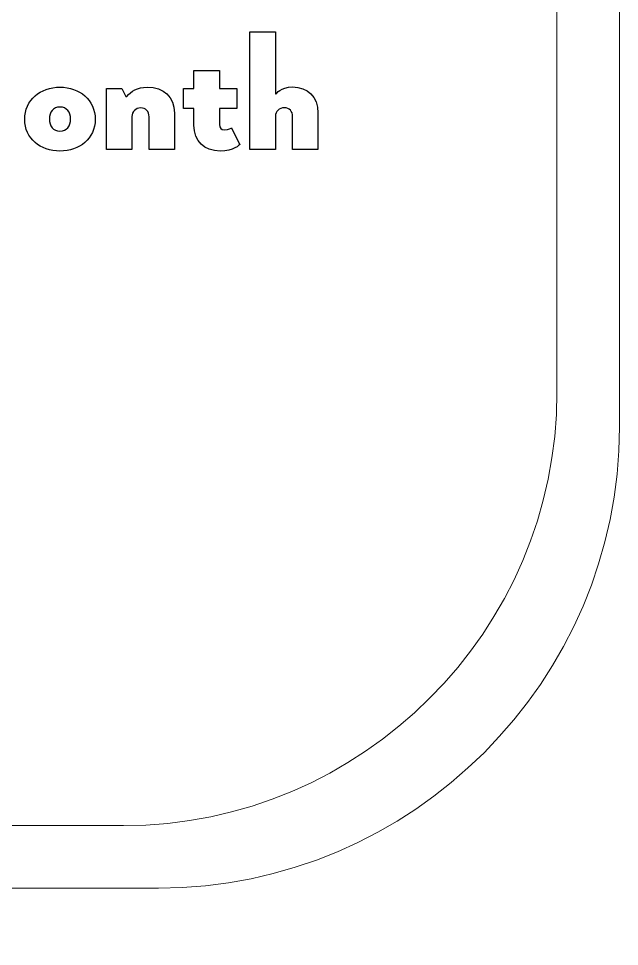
# Model space of a CAD drawing. Header units: millimetres. Extents: x 67 to 343, y 15 to 379.
# Drawn here: x 282.72 to 311.57, y 162.04 to 206.58 of the extents above; entities that cross this region are included whole.
import ezdxf

# ---------------------------------------------------------------- set-up
doc = ezdxf.new("R2010")
doc.units = ezdxf.units.MM
doc.header["$MEASUREMENT"] = 0
doc.layers.add('Layer 1', color=7, linetype='Continuous')

msp = doc.modelspace()

# ---------------------------------------------------------------- linework, layer by layer
at = {"layer": 'Layer 1', "color": 250, "lineweight": 20}
msp.add_open_spline([(113.7017, 264.845), (113.7017, 264.845), (289.441, 264.845), (289.441, 264.845), (289.441, 264.845), (301.6128, 264.845), (311.5714, 254.8864), (311.5714, 242.7146), (311.5714, 242.7146), (311.5714, 242.7146), (311.5714, 186.9754), (311.5714, 186.9754), (311.5714, 186.9754), (311.5714, 174.8036), (301.6128, 164.845), (289.441, 164.845), (289.441, 164.845), (289.441, 164.845), (257.3172, 164.845), (257.3172, 164.845), (257.3172, 164.845), (257.3172, 164.845), (257.3172, 162.045), (257.3172, 162.045), (257.3172, 162.045), (257.3172, 162.045), (252.2388, 162.045), (252.2388, 162.045), (252.2388, 162.045), (252.2388, 162.045), (251.3459, 163.445), (251.3459, 163.445), (251.3459, 163.445), (251.3459, 163.445), (233.2885, 163.445), (233.2885, 163.445), (233.2885, 163.445), (233.2885, 163.445), (232.3956, 162.045), (232.3956, 162.045), (232.3956, 162.045), (232.3956, 162.045), (227.3172, 162.045), (227.3172, 162.045), (227.3172, 162.045), (227.3172, 162.045), (227.3172, 164.845), (227.3172, 164.845), (227.3172, 164.845), (227.3172, 164.845), (175.8255, 164.845), (175.8255, 164.845), (175.8255, 164.845), (175.8255, 164.845), (175.8255, 162.045), (175.8255, 162.045), (175.8255, 162.045), (175.8255, 162.045), (170.7471, 162.045), (170.7471, 162.045), (170.7471, 162.045), (170.7471, 162.045), (169.8542, 163.445), (169.8542, 163.445), (169.8542, 163.445), (169.8542, 163.445), (151.7968, 163.445), (151.7968, 163.445), (151.7968, 163.445), (151.7968, 163.445), (150.9039, 162.045), (150.9039, 162.045), (150.9039, 162.045), (150.9039, 162.045), (145.8255, 162.045), (145.8255, 162.045), (145.8255, 162.045), (145.8255, 162.045), (145.8255, 164.845), (145.8255, 164.845), (145.8255, 164.845), (145.8255, 164.845), (113.7017, 164.845), (113.7017, 164.845), (113.7017, 164.845), (101.5299, 164.845), (91.5714, 174.8036), (91.5714, 186.9754), (91.5714, 186.9754), (91.5714, 186.9754), (91.5714, 242.7146), (91.5714, 242.7146), (91.5714, 242.7146), (91.5714, 254.8864), (101.5299, 264.845), (113.7017, 264.845)], degree=3, knots=[0, 0, 0, 0, 0.04, 0.04, 0.04, 0.04, 0.08, 0.08, 0.08, 0.08, 0.12, 0.12, 0.12, 0.12, 0.16, 0.16, 0.16, 0.16, 0.2, 0.2, 0.2, 0.2, 0.24, 0.24, 0.24, 0.24, 0.28, 0.28, 0.28, 0.28, 0.32, 0.32, 0.32, 0.32, 0.36, 0.36, 0.36, 0.36, 0.4, 0.4, 0.4, 0.4, 0.44, 0.44, 0.44, 0.44, 0.48, 0.48, 0.48, 0.48, 0.52, 0.52, 0.52, 0.52, 0.56, 0.56, 0.56, 0.56, 0.6, 0.6, 0.6, 0.6, 0.64, 0.64, 0.64, 0.64, 0.68, 0.68, 0.68, 0.68, 0.72, 0.72, 0.72, 0.72, 0.76, 0.76, 0.76, 0.76, 0.8, 0.8, 0.8, 0.8, 0.84, 0.84, 0.84, 0.84, 0.88, 0.88, 0.88, 0.88, 0.92, 0.92, 0.92, 0.92, 1, 1, 1, 1], dxfattribs=at)
at = {"layer": 'Layer 1', "color": 142, "lineweight": 20}
msp.add_open_spline([(115.374, 261.845), (115.374, 261.845), (287.7687, 261.845), (287.7687, 261.845), (287.7687, 261.845), (299.2102, 261.845), (308.5713, 252.4839), (308.5713, 241.0424), (308.5713, 241.0424), (308.5713, 241.0424), (308.5713, 188.6476), (308.5713, 188.6476), (308.5713, 188.6476), (308.5713, 177.2061), (299.2102, 167.845), (287.7687, 167.845), (287.7687, 167.845), (287.7687, 167.845), (115.374, 167.845), (115.374, 167.845), (115.374, 167.845), (103.9325, 167.845), (94.5714, 177.2061), (94.5714, 188.6476), (94.5714, 188.6476), (94.5714, 188.6476), (94.5714, 241.0424), (94.5714, 241.0424), (94.5714, 241.0424), (94.5714, 252.4839), (103.9325, 261.845), (115.374, 261.845)], degree=3, knots=[0, 0, 0, 0, 0.1111111, 0.1111111, 0.1111111, 0.1111111, 0.2222222, 0.2222222, 0.2222222, 0.2222222, 0.3333333, 0.3333333, 0.3333333, 0.3333333, 0.4444444, 0.4444444, 0.4444444, 0.4444444, 0.5555556, 0.5555556, 0.5555556, 0.5555556, 0.6666667, 0.6666667, 0.6666667, 0.6666667, 0.7777778, 0.7777778, 0.7777778, 0.7777778, 1, 1, 1, 1], dxfattribs=at)
at = {"layer": 'Layer 1', "color": 250}
for points, knots in [([(293.8223, 200.2914), (293.8223, 200.2914), (295.0585, 200.2914), (295.0585, 200.2914), (295.0585, 200.2914), (295.0585, 200.2914), (295.0585, 201.8916), (295.0585, 201.8916), (295.0585, 201.8916), (295.0585, 202.1371), (295.2447, 202.298), (295.4818, 202.298), (295.4818, 202.298), (295.7273, 202.298), (295.8797, 202.1371), (295.8797, 201.8747), (295.8797, 201.8747), (295.8797, 201.8747), (295.8797, 200.2914), (295.8797, 200.2914), (295.8797, 200.2914), (295.8797, 200.2914), (297.0989, 200.2914), (297.0989, 200.2914), (297.0989, 200.2914), (297.0989, 200.2914), (297.0989, 202.0525), (297.0989, 202.0525), (297.0989, 202.0525), (297.0989, 202.8399), (296.5994, 203.2971), (295.8713, 203.2971), (295.8713, 203.2971), (295.3125, 203.2971), (295.1008, 202.9753), (295.0923, 202.9669), (295.0923, 202.9669), (295.0923, 202.9669), (295.0585, 202.9669), (295.0585, 202.9669), (295.0585, 202.9669), (295.0585, 202.9669), (295.0585, 205.9472), (295.0585, 205.9472), (295.0585, 205.9472), (295.0585, 205.9472), (293.8223, 205.9472), (293.8223, 205.9472), (293.8223, 205.9472), (293.8223, 205.9472), (293.8223, 200.2914), (293.8223, 200.2914)], [0, 0, 0, 0, 0.0714286, 0.0714286, 0.0714286, 0.0714286, 0.1428571, 0.1428571, 0.1428571, 0.1428571, 0.2142857, 0.2142857, 0.2142857, 0.2142857, 0.2857143, 0.2857143, 0.2857143, 0.2857143, 0.3571429, 0.3571429, 0.3571429, 0.3571429, 0.4285714, 0.4285714, 0.4285714, 0.4285714, 0.5, 0.5, 0.5, 0.5, 0.5714286, 0.5714286, 0.5714286, 0.5714286, 0.6428571, 0.6428571, 0.6428571, 0.6428571, 0.7142857, 0.7142857, 0.7142857, 0.7142857, 0.7857143, 0.7857143, 0.7857143, 0.7857143, 0.8571429, 0.8571429, 0.8571429, 0.8571429, 1, 1, 1, 1]), ([(290.6473, 203.2209), (290.6473, 203.2209), (290.6473, 202.2641), (290.6473, 202.2641), (290.6473, 202.2641), (290.6473, 202.2641), (291.1468, 202.2641), (291.1468, 202.2641), (291.1468, 202.2641), (291.1468, 202.2641), (291.1468, 201.4598), (291.1468, 201.4598), (291.1468, 201.4598), (291.1468, 200.6893), (291.6379, 200.2237), (292.3999, 200.2237), (292.3999, 200.2237), (293.0518, 200.2237), (293.3397, 200.5285), (293.3397, 200.5285), (293.3397, 200.5285), (293.3397, 200.5285), (292.9502, 201.3413), (292.9502, 201.3413), (292.9502, 201.3413), (292.9502, 201.3413), (292.8148, 201.2397), (292.6116, 201.2397), (292.6116, 201.2397), (292.4507, 201.2397), (292.366, 201.3328), (292.366, 201.5021), (292.366, 201.5021), (292.366, 201.5021), (292.366, 202.2641), (292.366, 202.2641), (292.366, 202.2641), (292.366, 202.2641), (293.1958, 202.2641), (293.1958, 202.2641), (293.1958, 202.2641), (293.1958, 202.2641), (293.1958, 203.2209), (293.1958, 203.2209), (293.1958, 203.2209), (293.1958, 203.2209), (292.366, 203.2209), (292.366, 203.2209), (292.366, 203.2209), (292.366, 203.2209), (292.366, 204.0929), (292.366, 204.0929), (292.366, 204.0929), (292.366, 204.0929), (291.1468, 204.0929), (291.1468, 204.0929), (291.1468, 204.0929), (291.1468, 204.0929), (291.1468, 203.2209), (291.1468, 203.2209), (291.1468, 203.2209), (291.1468, 203.2209), (290.6473, 203.2209), (290.6473, 203.2209)], [0, 0, 0, 0, 0.0588235, 0.0588235, 0.0588235, 0.0588235, 0.1176471, 0.1176471, 0.1176471, 0.1176471, 0.1764706, 0.1764706, 0.1764706, 0.1764706, 0.2352941, 0.2352941, 0.2352941, 0.2352941, 0.2941176, 0.2941176, 0.2941176, 0.2941176, 0.3529412, 0.3529412, 0.3529412, 0.3529412, 0.4117647, 0.4117647, 0.4117647, 0.4117647, 0.4705882, 0.4705882, 0.4705882, 0.4705882, 0.5294118, 0.5294118, 0.5294118, 0.5294118, 0.5882353, 0.5882353, 0.5882353, 0.5882353, 0.6470588, 0.6470588, 0.6470588, 0.6470588, 0.7058824, 0.7058824, 0.7058824, 0.7058824, 0.7647059, 0.7647059, 0.7647059, 0.7647059, 0.8235294, 0.8235294, 0.8235294, 0.8235294, 0.8823529, 0.8823529, 0.8823529, 0.8823529, 1, 1, 1, 1]), ([(286.4055, 201.7392), (286.4055, 202.679), (285.6435, 203.2886), (284.7122, 203.2886), (284.7122, 203.2886), (283.7809, 203.2886), (283.0189, 202.679), (283.0189, 201.7392), (283.0189, 201.7392), (283.0189, 200.8248), (283.7809, 200.2237), (284.7122, 200.2237), (284.7122, 200.2237), (285.6435, 200.2237), (286.4055, 200.8248), (286.4055, 201.7392)], [0, 0, 0, 0, 0.2, 0.2, 0.2, 0.2, 0.4, 0.4, 0.4, 0.4, 0.6, 0.6, 0.6, 0.6, 1, 1, 1, 1]), ([(286.9474, 200.2914), (286.9474, 200.2914), (288.1666, 200.2914), (288.1666, 200.2914), (288.1666, 200.2914), (288.1666, 200.2914), (288.1666, 201.8747), (288.1666, 201.8747), (288.1666, 201.8747), (288.1666, 202.1202), (288.3529, 202.2895), (288.5899, 202.2895), (288.5899, 202.2895), (288.8355, 202.2895), (288.9879, 202.1287), (288.9879, 201.8662), (288.9879, 201.8662), (288.9879, 201.8662), (288.9879, 200.2914), (288.9879, 200.2914), (288.9879, 200.2914), (288.9879, 200.2914), (290.2071, 200.2914), (290.2071, 200.2914), (290.2071, 200.2914), (290.2071, 200.2914), (290.2071, 202.044), (290.2071, 202.044), (290.2071, 202.044), (290.2071, 202.8314), (289.6906, 203.2886), (288.8947, 203.2886), (288.8947, 203.2886), (288.4375, 203.2886), (288.1243, 203.1023), (287.9295, 202.8399), (287.9295, 202.8399), (287.9295, 202.8399), (287.8787, 202.8399), (287.8787, 202.8399), (287.8787, 202.8399), (287.8787, 202.8399), (287.6755, 203.2209), (287.6755, 203.2209), (287.6755, 203.2209), (287.6755, 203.2209), (286.9474, 203.2209), (286.9474, 203.2209), (286.9474, 203.2209), (286.9474, 203.2209), (286.9474, 200.2914), (286.9474, 200.2914)], [0, 0, 0, 0, 0.0714286, 0.0714286, 0.0714286, 0.0714286, 0.1428571, 0.1428571, 0.1428571, 0.1428571, 0.2142857, 0.2142857, 0.2142857, 0.2142857, 0.2857143, 0.2857143, 0.2857143, 0.2857143, 0.3571429, 0.3571429, 0.3571429, 0.3571429, 0.4285714, 0.4285714, 0.4285714, 0.4285714, 0.5, 0.5, 0.5, 0.5, 0.5714286, 0.5714286, 0.5714286, 0.5714286, 0.6428571, 0.6428571, 0.6428571, 0.6428571, 0.7142857, 0.7142857, 0.7142857, 0.7142857, 0.7857143, 0.7857143, 0.7857143, 0.7857143, 0.8571429, 0.8571429, 0.8571429, 0.8571429, 1, 1, 1, 1]), ([(284.7122, 201.1804), (284.382, 201.1804), (284.2042, 201.4175), (284.2042, 201.7561), (284.2042, 201.7561), (284.2042, 202.0948), (284.382, 202.3319), (284.7122, 202.3319), (284.7122, 202.3319), (285.0424, 202.3319), (285.2202, 202.0948), (285.2202, 201.7561), (285.2202, 201.7561), (285.2202, 201.4175), (285.0424, 201.1804), (284.7122, 201.1804)], [0, 0, 0, 0, 0.2, 0.2, 0.2, 0.2, 0.4, 0.4, 0.4, 0.4, 0.6, 0.6, 0.6, 0.6, 1, 1, 1, 1])]:
    msp.add_open_spline(points, degree=3, knots=knots, dxfattribs=at)

doc.saveas('drawing.dxf')
